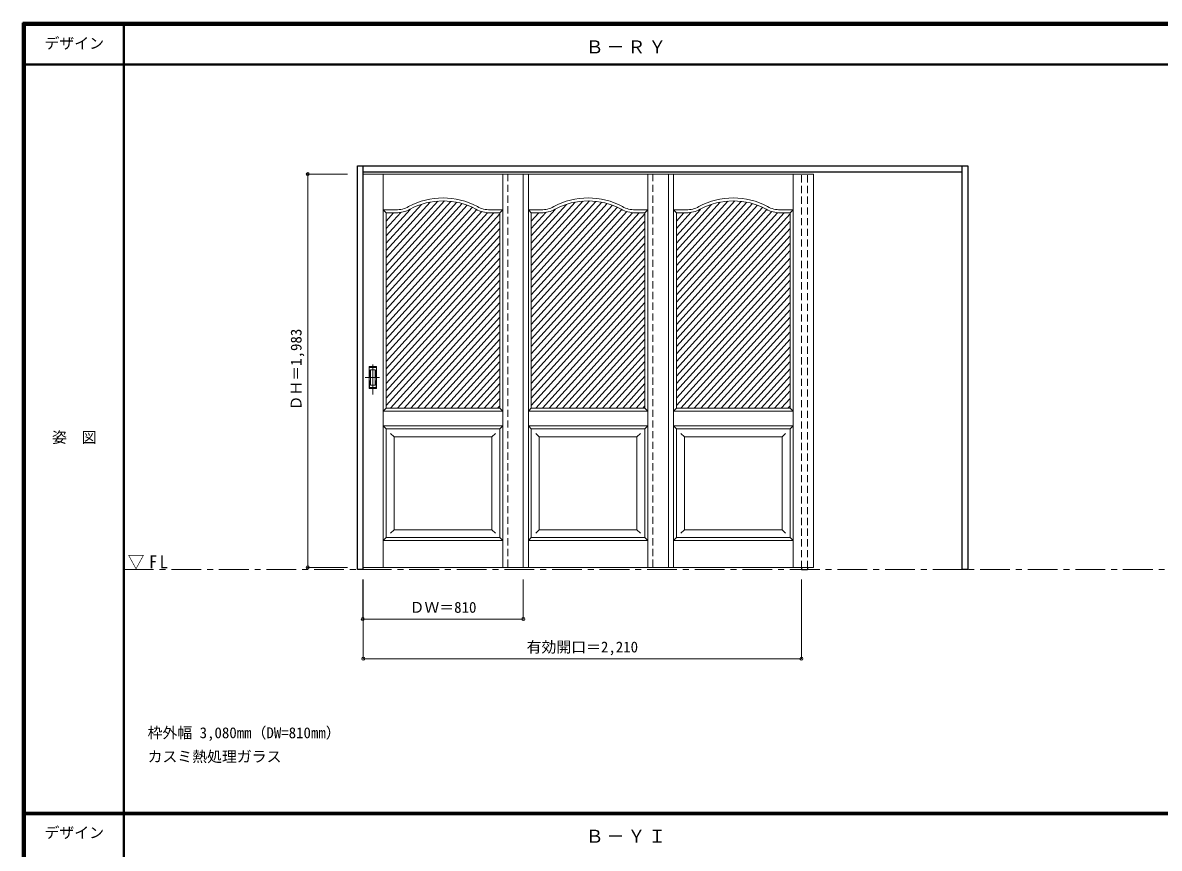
# Model space of a CAD drawing. Units: millimetres, scale not verified. Extents: x -6000 to 5700, y -4307 to 4175.
# Drawn here: x -6000 to -267, y 12 to 4175 of the extents above; entities that cross this region are included whole.
import ezdxf
from ezdxf.enums import TextEntityAlignment as Align

# ---------------------------------------------------------------- set-up
doc = ezdxf.new("R2010")
doc.units = ezdxf.units.MM
doc.header["$LTSCALE"] = 30
doc.header["$PDMODE"] = 32
doc.header["$PDSIZE"] = 15
doc.linetypes.add('CHAIN1', pattern=[8, 5, -1, 1, -1])
doc.linetypes.add('DASHED1', pattern=[1.8, 1.2, -0.6])
for name, color, linetype, lineweight in [('0-1_通り芯', 7, 'CHAIN1', 18), ('0-2_扉', 7, 'Continuous', 18), ('0-4_枠', 3, 'Continuous', 25), ('0-6_引手', 7, 'Continuous', 18), ('0-B_寸法', 7, 'Continuous', 9), ('0-C_ハッチ', 4, 'Continuous', 9), ('F-1_枠', 6, 'Continuous', 40)]:
    doc.layers.add(name, color=color, linetype=linetype, lineweight=lineweight)
doc.layers.add('0-A_文字', color=7, linetype='Continuous')
doc.layers.add('F-A_文字', color=7, linetype='Continuous')
doc.styles.add('ＭＳ ゴシック', font='')
doc.styles.get('ＭＳ ゴシック').set_extended_font_data('MS Gothic')

msp = doc.modelspace()

# ---------------------------------------------------------------- linework, layer by layer
at = {"layer": '0-1_通り芯'}
msp.add_line((-5490, 1418), (5690, 1418), dxfattribs=at)
at = {"layer": '0-2_扉', "color": 4, "linetype": 'DASHED1', "lineweight": 9}
for p, q in [((-4285, 3411.5), (-4282, 3411.5)), ((-4285, 1428.5), (-4285, 3411.5)), ((-3553, 3411.5), (-3553, 1428.5)), ((-2821, 3411.5), (-2821, 1428.5)), ((-4282, 1428.5), (-4285, 1428.5))]:
    msp.add_line(p, q, dxfattribs=at)
at = {"layer": '0-2_扉'}
for p, q in [((-3475, 3411.5), (-4282, 3411.5)), ((-4181.5, 1428.5), (-4181.5, 3411.5)), ((-3578.5, 1428.5), (-3578.5, 3411.5)), ((-2743, 3411.5), (-3550, 3411.5)), ((-3475, 3411.5), (-3475, 1428.5)), ((-3449.5, 1428.5), (-3449.5, 3411.5)), ((-2846.5, 1428.5), (-2846.5, 3411.5)), ((-2011, 3411.5), (-2818, 3411.5)), ((-2743, 3411.5), (-2743, 1428.5)), ((-2717.5, 1428.5), (-2717.5, 3411.5)), ((-2114.5, 1428.5), (-2114.5, 3411.5)), ((-2011, 3411.5), (-2011, 1428.5)), ((-4166.5, 3216.5), (-4181.5, 3231.5)), ((-4181.5, 3231.5), (-4117.49, 3231.5)), ((-4166.5, 2231.5), (-4166.5, 3216.5)), ((-4166.5, 3216.5), (-4117.49, 3216.5)), ((-3578.5, 3231.5), (-3642.51, 3231.5)), ((-3593.5, 3216.5), (-3642.51, 3216.5)), ((-3593.5, 3216.5), (-3578.5, 3231.5)), ((-3593.5, 2362.74), (-3593.5, 3216.5)), ((-3434.5, 3216.5), (-3449.5, 3231.5)), ((-3449.5, 3231.5), (-3385.49, 3231.5)), ((-3434.5, 2231.5), (-3434.5, 3216.5)), ((-3434.5, 3216.5), (-3385.49, 3216.5)), ((-2846.5, 3231.5), (-2910.51, 3231.5)), ((-2861.5, 3216.5), (-2910.51, 3216.5)), ((-2861.5, 3216.5), (-2846.5, 3231.5)), ((-2861.5, 2362.74), (-2861.5, 3216.5)), ((-2702.5, 3216.5), (-2717.5, 3231.5)), ((-2717.5, 3231.5), (-2653.49, 3231.5)), ((-2702.5, 2231.5), (-2702.5, 3216.5)), ((-2702.5, 3216.5), (-2653.49, 3216.5)), ((-2114.5, 3231.5), (-2178.51, 3231.5)), ((-2129.5, 3216.5), (-2178.51, 3216.5)), ((-2129.5, 3216.5), (-2114.5, 3231.5)), ((-2129.5, 2362.74), (-2129.5, 3216.5)), ((-3593.69, 3093.5), (-3593.5, 3093.5)), ((-2861.69, 3093.5), (-2861.5, 3093.5)), ((-2129.69, 3093.5), (-2129.5, 3093.5)), ((-3593.5, 2231.5), (-3593.5, 2373.55)), ((-2861.5, 2231.5), (-2861.5, 2373.55)), ((-2129.5, 2231.5), (-2129.5, 2373.55)), ((-4166.5, 2231.5), (-4181.5, 2216.5)), ((-4181.5, 2216.5), (-3578.5, 2216.5)), ((-4166.5, 2231.5), (-3638.5, 2231.5)), ((-3593.5, 2231.5), (-3782.5, 2231.5)), ((-3578.5, 2216.5), (-3593.5, 2231.5)), ((-3434.5, 2231.5), (-3449.5, 2216.5)), ((-3449.5, 2216.5), (-2846.5, 2216.5)), ((-3434.5, 2231.5), (-2906.5, 2231.5)), ((-2861.5, 2231.5), (-3050.5, 2231.5)), ((-2846.5, 2216.5), (-2861.5, 2231.5)), ((-2702.5, 2231.5), (-2717.5, 2216.5)), ((-2717.5, 2216.5), (-2114.5, 2216.5)), ((-2702.5, 2231.5), (-2174.5, 2231.5)), ((-2129.5, 2231.5), (-2318.5, 2231.5)), ((-2114.5, 2216.5), (-2129.5, 2231.5)), ((-4166.5, 2126.5), (-4181.5, 2141.5)), ((-3578.5, 2141.5), (-4181.5, 2141.5)), ((-4166.5, 1578.5), (-4166.5, 2126.5)), ((-3593.5, 2126.5), (-4166.5, 2126.5)), ((-3578.5, 2141.5), (-3593.5, 2126.5)), ((-3593.5, 1578.5), (-3593.5, 2126.5)), ((-3434.5, 2126.5), (-3449.5, 2141.5)), ((-2846.5, 2141.5), (-3449.5, 2141.5)), ((-3434.5, 1578.5), (-3434.5, 2126.5)), ((-2861.5, 2126.5), (-3434.5, 2126.5)), ((-2846.5, 2141.5), (-2861.5, 2126.5)), ((-2861.5, 1578.5), (-2861.5, 2126.5)), ((-2702.5, 2126.5), (-2717.5, 2141.5)), ((-2114.5, 2141.5), (-2717.5, 2141.5)), ((-2702.5, 1578.5), (-2702.5, 2126.5)), ((-2129.5, 2126.5), (-2702.5, 2126.5)), ((-2114.5, 2141.5), (-2129.5, 2126.5)), ((-2129.5, 1578.5), (-2129.5, 2126.5)), ((-4126.5, 2086.5), (-4144.18, 2104.18)), ((-4126.5, 2086.5), (-4126.5, 1618.5)), ((-4126.5, 2086.5), (-3633.5, 2086.5)), ((-3633.54, 2086.5), (-3615.86, 2104.18)), ((-3633.5, 1618.5), (-3633.5, 2086.5)), ((-3394.5, 2086.5), (-3412.18, 2104.18)), ((-3394.5, 2086.5), (-3394.5, 1618.5)), ((-3394.5, 2086.5), (-2901.5, 2086.5)), ((-2901.54, 2086.5), (-2883.86, 2104.18)), ((-2901.5, 1618.5), (-2901.5, 2086.5)), ((-2662.5, 2086.5), (-2680.18, 2104.18)), ((-2662.5, 2086.5), (-2662.5, 1618.5)), ((-2662.5, 2086.5), (-2169.5, 2086.5)), ((-2169.54, 2086.5), (-2151.86, 2104.18)), ((-2169.5, 1618.5), (-2169.5, 2086.5)), ((-4126.5, 1618.5), (-4144.18, 1600.82)), ((-4126.5, 1618.5), (-3633.5, 1618.5)), ((-3633.5, 1618.5), (-3633.5, 1619.93)), ((-3633.5, 1618.5), (-3615.82, 1600.82)), ((-3394.5, 1618.5), (-3412.18, 1600.82)), ((-3394.5, 1618.5), (-2901.5, 1618.5)), ((-2901.5, 1618.5), (-2901.5, 1619.93)), ((-2901.5, 1618.5), (-2883.82, 1600.82)), ((-2662.5, 1618.5), (-2680.18, 1600.82)), ((-2662.5, 1618.5), (-2169.5, 1618.5)), ((-2169.5, 1618.5), (-2169.5, 1619.93)), ((-2169.5, 1618.5), (-2151.82, 1600.82)), ((-4166.5, 1578.5), (-4181.5, 1563.5)), ((-3578.5, 1563.5), (-4181.5, 1563.5)), ((-3593.5, 1578.5), (-4166.5, 1578.5)), ((-3593.5, 1578.5), (-3578.5, 1563.5)), ((-3434.5, 1578.5), (-3449.5, 1563.5)), ((-2846.5, 1563.5), (-3449.5, 1563.5)), ((-2861.5, 1578.5), (-3434.5, 1578.5)), ((-2861.5, 1578.5), (-2846.5, 1563.5)), ((-2702.5, 1578.5), (-2717.5, 1563.5)), ((-2114.5, 1563.5), (-2717.5, 1563.5)), ((-2129.5, 1578.5), (-2702.5, 1578.5)), ((-2129.5, 1578.5), (-2114.5, 1563.5)), ((-3475, 1428.5), (-4282, 1428.5)), ((-2743, 1428.5), (-3550, 1428.5)), ((-2011, 1428.5), (-2818, 1428.5))]:
    msp.add_line(p, q, dxfattribs=at)
for centre, radius, start, end in [((-3880, 2926.5), 365, 61.6423, 118.3577), ((-3880, 2926.5), 350, 61.6423, 118.3577), ((-3148, 2926.5), 365, 61.6423, 118.3577), ((-3148, 2926.5), 350, 61.6423, 118.3577), ((-2416, 2926.5), 365, 61.6423, 118.3577), ((-2416, 2926.5), 350, 61.6423, 118.3577), ((-4117.49, 3366.5), 135, 270, 298.3577), ((-4117.49, 3366.5), 150, 270, 298.3577), ((-3642.51, 3366.5), 150, 241.6423, 270), ((-3642.51, 3366.5), 135, 241.6423, 270), ((-3385.49, 3366.5), 135, 270, 298.3577), ((-3385.49, 3366.5), 150, 270, 298.3577), ((-2910.51, 3366.5), 150, 241.6423, 270), ((-2910.51, 3366.5), 135, 241.6423, 270), ((-2653.49, 3366.5), 135, 270, 298.3577), ((-2653.49, 3366.5), 150, 270, 298.3577), ((-2178.51, 3366.5), 150, 241.6423, 270), ((-2178.51, 3366.5), 135, 241.6423, 270)]:
    msp.add_arc(centre, radius, start, end, dxfattribs=at)
at = {"layer": '0-4_枠'}
for p, q in [((-4282, 1418), (-4282, 3453)), ((-1262, 1418), (-1262, 3453)), ((-4282, 3423), (-1262, 3423)), ((-2072, 1428.5), (-2072, 1418)), ((-2072, 1418), (-2042, 1418)), ((-2042, 1428.5), (-2042, 1418)), ((-1232, 1418), (-1262, 1418))]:
    msp.add_line(p, q, dxfattribs=at)
at = {"layer": '0-4_枠', "color": 4, "linetype": 'DASHED1', "lineweight": 9}
for p, q in [((-2072, 1426), (-2072, 3423)), ((-2042, 1426), (-2042, 3423))]:
    msp.add_line(p, q, dxfattribs=at)
at = {"layer": '0-4_枠'}
for points in [[(-4282, 1418), (-4312, 1418), (-4312, 3453)], [(-4312, 3453), (-1232, 3453), (-1232, 1418)]]:
    msp.add_lwpolyline(points, dxfattribs=at)
at = {"layer": '0-6_引手', "linetype": 'CHAIN1'}
for p, q in [((-4234, 2300.77), (-4234, 2471.62)), ((-4272.07, 2386), (-4199.56, 2386))]:
    msp.add_line(p, q, dxfattribs=at)
at = {"layer": '0-6_引手'}
for p, q in [((-4253, 2441), (-4215, 2441)), ((-4253, 2331), (-4253, 2441)), ((-4246.5, 2425), (-4221.5, 2425)), ((-4246.5, 2347), (-4246.5, 2425)), ((-4221.5, 2347), (-4221.5, 2425)), ((-4215, 2331), (-4215, 2441)), ((-4253, 2331), (-4215, 2331)), ((-4246.5, 2347), (-4221.5, 2347))]:
    msp.add_line(p, q, dxfattribs=at)
at = {"layer": '0-6_引手', "linetype": 'DASHED1'}
for p, q in [((-4218, 2335), (-4218, 2437)), ((-4250, 2335), (-4218, 2335))]:
    msp.add_line(p, q, dxfattribs=at)
msp.add_lwpolyline([(-4250, 2335), (-4250, 2437), (-4218, 2437)], dxfattribs=at)
at = {"layer": '0-B_寸法', "color": 4}
for p, q in [((-4562, 3411.5), (-4562, 1428.5)), ((-4562, 3411.5), (-4362, 3411.5)), ((-4562, 1428.5), (-4362, 1428.5)), ((-4285, 1168), (-4285, 1368)), ((-4282, 968), (-4282, 1368)), ((-3475, 1168), (-3475, 1368)), ((-2072, 968), (-2072, 1368)), ((-4285, 1168), (-3475, 1168)), ((-4282, 968), (-2072, 968))]:
    msp.add_line(p, q, dxfattribs=at)
at = {"layer": '0-B_寸法'}
for p in [(-4562, 3411.5), (-4562, 1428.5), (-4285, 1168), (-3475, 1168), (-4282, 968), (-2072, 968)]:
    msp.add_point(p, dxfattribs=at)
at = {"layer": '0-C_ハッチ'}
for p, q in [((-3872.29, 3276.42), (-4166.5, 2951.56)), ((-3906.88, 3275.47), (-4166.5, 2988.8)), ((-3840.51, 3274.27), (-4166.5, 2914.32)), ((-3945.22, 3270.37), (-4166.5, 3026.05)), ((-3810.98, 3269.63), (-4166.5, 2877.08)), ((-3140.29, 3276.42), (-3434.5, 2951.56)), ((-3174.88, 3275.47), (-3434.5, 2988.8)), ((-3108.51, 3274.27), (-3434.5, 2914.32)), ((-3213.22, 3270.37), (-3434.5, 3026.05)), ((-3078.98, 3269.63), (-3434.5, 2877.08)), ((-2408.29, 3276.42), (-2702.5, 2951.56)), ((-2442.88, 3275.47), (-2702.5, 2988.8)), ((-2376.51, 3274.27), (-2702.5, 2914.32)), ((-2481.22, 3270.37), (-2702.5, 3026.05)), ((-2346.98, 3269.63), (-2702.5, 2877.08)), ((-3783.35, 3262.89), (-4166.5, 2839.83)), ((-3989.23, 3259.02), (-4166.5, 3063.29)), ((-3757.39, 3254.32), (-4166.5, 2802.59)), ((-3732.92, 3244.1), (-4166.5, 2765.35)), ((-4045.65, 3233.97), (-4166.5, 3100.53)), ((-3709.76, 3232.42), (-4166.5, 2728.11)), ((-3684.91, 3222.62), (-4166.5, 2690.86)), ((-4093.44, 3218.44), (-4166.5, 3137.77)), ((-3656.16, 3217.12), (-4166.5, 2653.62)), ((-4128.93, 3216.5), (-4166.5, 3175.01)), ((-3622.99, 3216.5), (-4166.5, 2616.38)), ((-3593.5, 3211.82), (-4166.5, 2579.14)), ((-3051.35, 3262.89), (-3434.5, 2839.83)), ((-3257.23, 3259.02), (-3434.5, 3063.29)), ((-3025.39, 3254.32), (-3434.5, 2802.59)), ((-3000.92, 3244.1), (-3434.5, 2765.35)), ((-3313.65, 3233.97), (-3434.5, 3100.53)), ((-2977.76, 3232.42), (-3434.5, 2728.11)), ((-2952.91, 3222.62), (-3434.5, 2690.86)), ((-3361.44, 3218.44), (-3434.5, 3137.77)), ((-2924.16, 3217.12), (-3434.5, 2653.62)), ((-3396.93, 3216.5), (-3434.5, 3175.01)), ((-2890.99, 3216.5), (-3434.5, 2616.38)), ((-2861.5, 3211.82), (-3434.5, 2579.14)), ((-2319.35, 3262.89), (-2702.5, 2839.83)), ((-2525.23, 3259.02), (-2702.5, 3063.29)), ((-2293.39, 3254.32), (-2702.5, 2802.59)), ((-2268.92, 3244.1), (-2702.5, 2765.35)), ((-2581.65, 3233.97), (-2702.5, 3100.53)), ((-2245.76, 3232.42), (-2702.5, 2728.11)), ((-2220.91, 3222.62), (-2702.5, 2690.86)), ((-2629.44, 3218.44), (-2702.5, 3137.77)), ((-2192.16, 3217.12), (-2702.5, 2653.62)), ((-2664.93, 3216.5), (-2702.5, 3175.01)), ((-2158.99, 3216.5), (-2702.5, 2616.38)), ((-2129.5, 3211.83), (-2702.5, 2579.14)), ((-3593.5, 3174.58), (-4166.5, 2541.9)), ((-2861.5, 3174.58), (-3434.5, 2541.9)), ((-2129.5, 3174.58), (-2702.5, 2541.9)), ((-3593.5, 3137.34), (-4166.5, 2504.65)), ((-3593.5, 3100.1), (-4166.5, 2467.41)), ((-2861.5, 3137.34), (-3434.5, 2504.65)), ((-2861.5, 3100.1), (-3434.5, 2467.41)), ((-2129.5, 3137.34), (-2702.5, 2504.65)), ((-2129.5, 3100.1), (-2702.5, 2467.41)), ((-3593.5, 3062.86), (-4166.5, 2430.17)), ((-2861.5, 3062.86), (-3434.5, 2430.17)), ((-2129.5, 3062.86), (-2702.5, 2430.17)), ((-3593.5, 3025.61), (-4166.5, 2392.93)), ((-3593.5, 2988.37), (-4166.5, 2355.68)), ((-2861.5, 3025.61), (-3434.5, 2392.93)), ((-2861.5, 2988.37), (-3434.5, 2355.68)), ((-2129.5, 3025.61), (-2702.5, 2392.93)), ((-2129.5, 2988.37), (-2702.5, 2355.68)), ((-3593.5, 2951.13), (-4166.5, 2318.44)), ((-2861.5, 2951.13), (-3434.5, 2318.44)), ((-2129.5, 2951.13), (-2702.5, 2318.44)), ((-3593.5, 2913.89), (-4166.5, 2281.2)), ((-3593.5, 2876.64), (-4166.5, 2243.96)), ((-2861.5, 2913.89), (-3434.5, 2281.2)), ((-2861.5, 2876.64), (-3434.5, 2243.96)), ((-2129.5, 2913.89), (-2702.5, 2281.2)), ((-2129.5, 2876.64), (-2702.5, 2243.96)), ((-3593.5, 2839.4), (-4144.05, 2231.5)), ((-2861.5, 2839.4), (-3412.05, 2231.5)), ((-2129.5, 2839.4), (-2680.05, 2231.5)), ((-3593.5, 2802.16), (-4110.32, 2231.5)), ((-3593.5, 2764.92), (-4076.59, 2231.5)), ((-2861.5, 2802.16), (-3378.32, 2231.5)), ((-2861.5, 2764.92), (-3344.59, 2231.5)), ((-2129.5, 2802.16), (-2646.32, 2231.5)), ((-2129.5, 2764.92), (-2612.59, 2231.5)), ((-3593.5, 2727.67), (-4042.86, 2231.5)), ((-2861.5, 2727.67), (-3310.86, 2231.5)), ((-2129.5, 2727.67), (-2578.86, 2231.5)), ((-3593.5, 2690.43), (-4009.13, 2231.5)), ((-3593.5, 2653.19), (-3975.41, 2231.5)), ((-2861.5, 2690.43), (-3277.13, 2231.5)), ((-2861.5, 2653.19), (-3243.41, 2231.5)), ((-2129.5, 2690.43), (-2545.13, 2231.5)), ((-2129.5, 2653.19), (-2511.41, 2231.5)), ((-3593.5, 2615.95), (-3941.68, 2231.5)), ((-2861.5, 2615.95), (-3209.68, 2231.5)), ((-2129.5, 2615.95), (-2477.68, 2231.5)), ((-3593.5, 2578.71), (-3907.95, 2231.5)), ((-3593.5, 2541.46), (-3874.22, 2231.5)), ((-2861.5, 2578.71), (-3175.95, 2231.5)), ((-2861.5, 2541.46), (-3142.22, 2231.5)), ((-2129.5, 2578.71), (-2443.95, 2231.5)), ((-2129.5, 2541.46), (-2410.22, 2231.5)), ((-3593.5, 2504.22), (-3840.49, 2231.5)), ((-3593.5, 2466.98), (-3806.76, 2231.5)), ((-2861.5, 2504.22), (-3108.49, 2231.5)), ((-2861.5, 2466.98), (-3074.76, 2231.5)), ((-2129.5, 2504.22), (-2376.49, 2231.5)), ((-2129.5, 2466.98), (-2342.76, 2231.5)), ((-3593.5, 2429.74), (-3773.03, 2231.5)), ((-2861.5, 2429.74), (-3041.03, 2231.5)), ((-2129.5, 2429.74), (-2309.03, 2231.5)), ((-3593.5, 2392.49), (-3739.3, 2231.5)), ((-3593.5, 2355.25), (-3705.57, 2231.5)), ((-2861.5, 2392.49), (-3007.3, 2231.5)), ((-2861.5, 2355.25), (-2973.57, 2231.5)), ((-2129.5, 2392.49), (-2275.3, 2231.5)), ((-2129.5, 2355.25), (-2241.57, 2231.5)), ((-3593.5, 2318.01), (-3671.85, 2231.5)), ((-2861.5, 2318.01), (-2939.85, 2231.5)), ((-2129.5, 2318.01), (-2207.85, 2231.5)), ((-3593.5, 2280.77), (-3638.12, 2231.5)), ((-3593.5, 2243.52), (-3604.39, 2231.5)), ((-2861.5, 2280.77), (-2906.12, 2231.5)), ((-2861.5, 2243.52), (-2872.39, 2231.5)), ((-2129.5, 2280.77), (-2174.12, 2231.5)), ((-2129.5, 2243.52), (-2140.39, 2231.5))]:
    msp.add_line(p, q, dxfattribs=at)
at = {"layer": 'F-1_枠'}
for p, q in [((-6000, 4175), (5700, 4175)), ((-6000, 4175), (-6000, -4205)), ((-6000, 4170), (5700, 4170)), ((-6000, 4165), (5700, 4165)), ((-5995, 4175), (-5995, -4205)), ((-5990, 4175), (-5990, -4205)), ((-5490, 4175), (-5490, -3790)), ((-6000, 3965), (5700, 3965)), ((-6000, 190.5), (5700, 190.5)), ((-6000, 187.5), (5700, 187.5)), ((-6000, 184.5), (5700, 184.5))]:
    msp.add_line(p, q, dxfattribs=at)

# ---------------------------------------------------------------- texts
at = {"layer": '0-A_文字', "style": 'ＭＳ ゴシック'}
for s, p in [('枠外幅 3,080mm（DW=810mm）', (-5370, 550.5)), ('カスミ熱処理ガラス', (-5370, 430.5))]:
    msp.add_text(s, height=54.99, dxfattribs=at).set_placement(p, align=Align.BOTTOM_LEFT)
at = {"layer": '0-A_文字', "char_height": 65.98, "attachment_point": 7, "style": 'ＭＳ ゴシック'}
for s, insert in [('\\T1.17;Ｂ－ＲＹ', (-3160, 4020)), ('\\T1.26;\\W0.95;▽FL', (-5471.25, 1418)), ('\\T1.17;Ｂ－ＹＩ', (-3160, 39.5))]:
    msp.add_mtext(s, dxfattribs=dict(at, insert=insert))
at = {"layer": '0-B_寸法', "style": 'ＭＳ ゴシック'}
msp.add_text('ＤＨ＝1,983', height=54.99, rotation=90, dxfattribs=at).set_placement((-4577, 2219.75), align=Align.BOTTOM_LEFT)
for s, p in [('ＤＷ＝810', (-4048.75, 1183)), ('有効開口＝2,210', (-3458.25, 983))]:
    msp.add_text(s, height=54.99, dxfattribs=at).set_placement(p, align=Align.BOTTOM_LEFT)
at = {"layer": 'F-A_文字', "style": 'ＭＳ ゴシック'}
for s, p in [('デザイン', (-5890, 4027.5)), ('姿\u3000図', (-5852.5, 2040.25)), ('デザイン', (-5890, 47))]:
    msp.add_text(s, height=54.99, dxfattribs=at).set_placement(p, align=Align.BOTTOM_LEFT)

doc.saveas('drawing.dxf')
